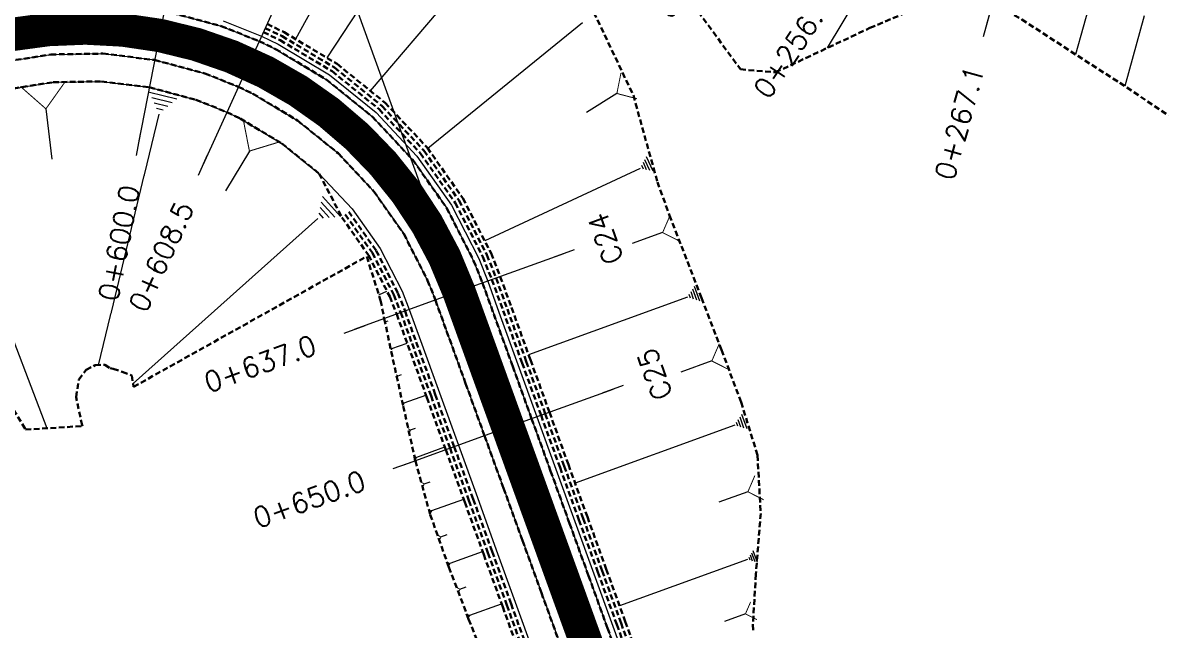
# Model space of a CAD drawing. Header units: metres. Extents: x 544752 to 548977, y 1840603 to 1844608.
# Drawn here: x 545218.9 to 545321.3, y 1844234.7 to 1844289.3 of the extents above; entities that cross this region are included whole.
import ezdxf

# ---------------------------------------------------------------- set-up
doc = ezdxf.new("R2010")
doc.units = ezdxf.units.M
doc.header["$MEASUREMENT"] = 0
for name, pattern in [('ACAD_ISO02W100', [15, 12, -3]), ('Anordnung Grundriss$0$GESTRICHELT', [0.75, 0.5, -0.25]), ('HIDDEN', [0.375, 0.25, -0.125])]:
    doc.linetypes.add(name, pattern=pattern)
doc.layers.add('C-ROAD', color=7, linetype='Continuous')
for name, color, linetype, lineweight in [('C-ROAD-CORR', 5, 'Continuous', 0), ('C-ROAD-SAMP', 150, 'HIDDEN', 0), ('C-ROAD-SAMP-TEXT', 11, 'Continuous', 0), ('C-TOPO-FEAT', 94, 'Continuous', 5)]:
    doc.layers.add(name, color=color, linetype=linetype, lineweight=lineweight)

msp = doc.modelspace()

# ---------------------------------------------------------------- linework, layer by layer
at = {"layer": 'C-ROAD', "color": 3, "linetype": 'Continuous', "lineweight": 13}
msp.add_line((545245.5734492186, 1844299.619903315), (545258.0636784907, 1844265.14633601), dxfattribs=at)
at = {"layer": 'C-ROAD-CORR', "color": 160, "linetype": 'Continuous'}
for p, q in [((545251.6427420769, 1844294.463568539, 779.7403893406596), (545246.1788968717, 1844286.162226562, 769.7759520127067)), ((545246.5622680918, 1844293.653381692, 776.7673581862589), (545243.3835305265, 1844287.837690722, 770.117858631705)), ((545259.3109002796, 1844294.027527195, 783.5223889860683), (545250.0897811932, 1844283.200370684, 769.2604089963085)), ((545314.8311277376, 1844291.386467359, 802.4473681970462), (545313.4718589013, 1844286.457035638, 799.038431650228)), ((545269.168502472, 1844289.29169275, 786.3982204569094), (545255.2595682215, 1844278.015577838, 768.4908388100438)), ((545319.6165918219, 1844289.931710511, 802.5141715821107), (545317.8756093666, 1844283.617982196, 798.1479280839789)), ((545232.7088349888, 1844282.443273355, 770.8590541314685), (545230.2539864352, 1844283.03485673, 770.8590541314685)), ((545232.3033816906, 1844282.108079852, 770.5779897366143), (545230.4622452754, 1844282.551767383, 770.5779897366143)), ((545272.2521045122, 1844282.949028302, 784.7574468507974), (545269.5113542145, 1844281.232408848, 781.5205559362495)), ((545220.9506908862, 1844281.56893975, 771.1050121714075), (545221.4766268411, 1844277.059712178, 768.0813790774289)), ((545231.8979283924, 1844281.772886348, 770.2969253417601), (545230.6705041156, 1844282.068678035, 770.2969253417601)), ((545231.4924750943, 1844281.437692844, 770.015860946906), (545230.8787629558, 1844281.585588688, 770.015860946906)), ((545211.382001745, 1844277.923505518, 772.3967913992385), (545221.0471067597, 1844252.871549642, 754.4956462073942)), ((545239.2358637332, 1844277.775312004, 768.4746355873842), (545237.0816376541, 1844274.190690399, 765.680607925715)), ((545275.213496934, 1844276.043448081, 783.6148637187797), (545274.7680028878, 1844277.000017483, 783.6148637187797)), ((545275.5003169196, 1844275.983018525, 783.8497140118541), (545274.9063248582, 1844277.258444393, 783.8497140118541)), ((545274.6398569627, 1844276.164307195, 783.145163132631), (545274.4913589472, 1844276.483163662, 783.145163132631)), ((545274.9266769483, 1844276.103877638, 783.3800134257053), (545274.6296809176, 1844276.741590572, 783.3800134257053)), ((545246.902638018, 1844271.843790497, 768.0618356306293), (545245.6938467392, 1844273.200137119, 768.0618356306293)), ((545247.4055135917, 1844271.886353011, 768.3315222525894), (545245.7937918865, 1844273.694815174, 768.3315222525894)), ((545245.8968868707, 1844271.758665469, 767.5224623867091), (545245.4939564446, 1844272.21078101, 767.5224623867091)), ((545246.3997624444, 1844271.801227983, 767.7921490086692), (545245.5939015918, 1844272.705459064, 767.7921490086692)), ((545250.130906772, 1844267.264413585, 768.0365458272181), (545250.1908213556, 1844267.297697829, 767.9683576735238)), ((545250.857095051, 1844264.903163638, 768.120506084701), (545250.885006751, 1844264.841144273, 768.120506084701)), ((545250.8709205744, 1844264.900063168, 768.1091805207753), (545250.8918543494, 1844264.853548643, 768.1091805207753)), ((545250.8847460978, 1844264.896962697, 768.0978549568497), (545250.8987019478, 1844264.865953014, 768.0978549568497)), ((545250.8985716212, 1844264.893862226, 768.086529392924), (545250.9055495462, 1844264.878357385, 768.086529392924)), ((545250.9123971446, 1844264.890761755, 768.0752038289984), (545251.5913112782, 1844265.196305798, 767.3313311325453)), ((545278.8730934808, 1844264.558460207, 781.6421694519364), (545278.7550263737, 1844264.884330475, 781.6421694519364)), ((545279.14937388, 1844264.474236477, 781.8732358431934), (545278.9132396657, 1844265.125977014, 781.8732358431934)), ((545279.4256542792, 1844264.390012748, 782.1043022344503), (545279.0714529577, 1844265.367623553, 782.1043022344503)), ((545279.7019346784, 1844264.305789019, 782.3353686257072), (545279.2296662497, 1844265.609270092, 782.3353686257072)), ((545251.4983312296, 1844262.462007615, 768.1201630234522), (545251.7045911762, 1844262.536738321, 767.9007824316977)), ((545251.9326535901, 1844260.056878706, 768.2430346668424), (545251.9780408456, 1844259.931607939, 768.2430346668424)), ((545251.9592054582, 1844260.048784403, 768.2208280811589), (545251.9932458999, 1844259.954831328, 768.2208280811589)), ((545251.9857573264, 1844260.0406901, 768.1986214954753), (545252.0084509541, 1844259.978054716, 768.1986214954753)), ((545252.0123091944, 1844260.032595796, 768.1764149097918), (545252.0236560084, 1844260.001278104, 768.1764149097918)), ((545252.0388610626, 1844260.024501493, 768.1542083241083), (545253.4107989081, 1844260.521572715, 766.6949985201043)), ((545252.5944085368, 1844257.590069425, 768.1728280538806), (545252.9147779355, 1844257.706143494, 767.8320792590634)), ((545253.1512461076, 1844255.155901435, 768.1901226436438), (545255.0991495764, 1844255.861652619, 766.118308786923)), ((545253.0004507164, 1844255.201871219, 768.3162399759238), (545253.0648924056, 1844255.024009399, 768.3162399759238)), ((545253.0381495642, 1844255.190378773, 768.2847106428538), (545253.0864808311, 1844255.056982408, 768.2847106428538)), ((545253.075848412, 1844255.178886327, 768.2531813097838), (545253.1080692566, 1844255.089955417, 768.2531813097838)), ((545253.1135472598, 1844255.167393881, 768.2216519767138), (545253.1296576821, 1844255.122928426, 768.2216519767138)), ((545283.3940151721, 1844252.980296126, 780.5232503854925), (545283.156742429, 1844253.635179051, 780.5232503854925)), ((545283.6716276662, 1844252.89566631, 780.7554308708637), (545283.3157185515, 1844253.877990697, 780.7554308708637)), ((545283.9492401602, 1844252.811036493, 780.987611356235), (545283.4746946741, 1844254.120802343, 780.987611356235)), ((545253.7148002487, 1844252.723147475, 768.2005091596063), (545254.1448224639, 1844252.87895021, 767.7431322934497)), ((545282.838790184, 1844253.14955576, 780.05888941475), (545268.494523154, 1844247.952438144, 764.8021522750234)), ((545283.1164026781, 1844253.064925943, 780.2910699001212), (545282.9977663065, 1844253.392367406, 780.2910699001212)), ((545254.0848267769, 1844250.349760503, 768.3726139038675), (545254.1678369584, 1844250.12064885, 768.3726139038675)), ((545254.1333883251, 1844250.334956576, 768.3319995797391), (545254.1956459612, 1844250.163122837, 768.3319995797391)), ((545254.1819498733, 1844250.32015265, 768.2913852556106), (545254.223454964, 1844250.205596823, 768.2913852556106)), ((545254.2790729697, 1844250.290544797, 768.2101566073537), (545256.7882533153, 1844251.199654015, 765.5413618274819)), ((545254.2305114215, 1844250.305348723, 768.2507709314822), (545254.2512639669, 1844250.24807081, 768.2507709314822)), ((545254.9429985997, 1844247.881900939, 768.1166209322425), (545255.4627013436, 1844248.070196115, 767.5638587634481)), ((545255.6196600997, 1844245.476319074, 768.009898217939), (545258.4856696693, 1844246.514712238, 764.9615755291154)), ((545284.020968496, 1844247.165635958, 778.4305110393086), (545281.421640619, 1844246.223865097, 775.6658342471616)), ((545255.3977902576, 1844245.543955814, 768.195458481576), (545255.4926052734, 1844245.282262313, 768.195458481576)), ((545255.4532577181, 1844245.527046629, 768.1490684156668), (545255.52436898, 1844245.330776503, 768.1490684156668)), ((545255.5087251787, 1844245.510137444, 768.1026783497575), (545255.5561326866, 1844245.379290693, 768.1026783497575)), ((545255.5641926392, 1844245.493228259, 768.0562882838483), (545255.5878963931, 1844245.427804883, 768.0562882838483)), ((545256.4372672755, 1844243.114563222, 767.7549383183488), (545256.9967069498, 1844243.317255613, 767.1599114662948)), ((545257.274016268, 1844240.758759377, 767.4798463429931), (545260.1885359607, 1844241.814728399, 764.3799276962559)), ((545284.2186292462, 1844241.010762303, 775.8548280392514), (545284.1235063846, 1844241.273305472, 775.8548280392514)), ((545284.4412194567, 1844240.942905959, 776.040990781147), (545284.2509737331, 1844241.467992298, 776.040990781147)), ((545284.6638096671, 1844240.875049616, 776.2271535230426), (545284.3784410818, 1844241.662679124, 776.2271535230426)), ((545284.8863998776, 1844240.807193273, 776.4133162649382), (545284.5059084304, 1844241.85736595, 776.4133162649382)), ((545257.0483910537, 1844240.827540937, 767.6685474025774), (545257.1448109099, 1844240.561418007, 767.6685474025774)), ((545257.1047973572, 1844240.810345547, 767.6213721376813), (545257.1771122494, 1844240.610753349, 767.6213721376813)), ((545257.1612036608, 1844240.793150157, 767.5741968727853), (545257.209413589, 1844240.660088692, 767.5741968727853)), ((545257.2176099644, 1844240.775954767, 767.5270216078892), (545257.2417149284, 1844240.709424034, 767.5270216078892)), ((545283.9960390358, 1844241.078618646, 775.6686652973558), (545272.4947792442, 1844236.911560145, 763.4357852869755)), ((545258.1555558057, 1844238.419449992, 767.1570530271204), (545258.7120643501, 1844238.621080397, 766.5651437603472)), ((545259.04318101, 1844236.082381702, 766.8277785560944), (545261.8915350499, 1844237.114378034, 763.7982345037024)), ((545258.8226779567, 1844236.149601778, 767.0121957095365), (545258.9169088819, 1844235.889520392, 767.0121957095365)), ((545258.8778037201, 1844236.132796759, 766.966091421176), (545258.9484769139, 1844235.937735719, 766.966091421176)), ((545258.9329294834, 1844236.11599174, 766.9199871328154), (545258.980044946, 1844235.985951047, 766.9199871328154)), ((545258.9880552468, 1844236.099186721, 766.8738828444549), (545259.011612978, 1844236.034166374, 766.8738828444549)), ((545283.8044369818, 1844236.200776133, 773.3008972168432), (545281.919560445, 1844235.51786044, 771.2961195727634))]:
    msp.add_line(p, q, dxfattribs=at)
at = {"layer": 'C-ROAD-CORR', "color": 5, "linetype": 'Anordnung Grundriss$0$GESTRICHELT', "lineweight": 30, "extrusion": (-0.5995377505942953, -0.3755096431115482, 0.7067863846612853), "const_width": 0.1, "elevation": -1018902.67559586}
msp.add_lwpolyline([(-1273577.594952696, 1019091.070078344), (-1273576.242370013, 1019089.266634767), (-1273574.889787331, 1019091.070078344)], dxfattribs=at)
at = {"layer": 'C-ROAD-CORR', "color": 5, "linetype": 'Anordnung Grundriss$0$GESTRICHELT', "lineweight": 30, "extrusion": (-0.06421949259449483, 0.5505999426333507, -0.8322953561945764), "const_width": 0.1, "elevation": 979805.7261319476}
msp.add_lwpolyline([(-755208.0634301652, 1472510.590225535), (-755210.1050665748, 1472507.868043655), (-755212.1467029845, 1472510.590225535)], dxfattribs=at)
at = {"layer": 'C-ROAD-CORR', "color": 5, "linetype": 'Anordnung Grundriss$0$GESTRICHELT', "lineweight": 30, "extrusion": (0.2861487393845878, 0.4761500956175084, -0.8315046514554497), "const_width": 0.1, "elevation": 1033533.568831463}
msp.add_lwpolyline([(482654.3730994734, 1548389.363966429), (482652.4932041109, 1548386.85743928), (482650.6133087493, 1548389.363966429)], dxfattribs=at)
at = {"layer": 'C-ROAD-CORR', "color": 5, "linetype": 'Anordnung Grundriss$0$GESTRICHELT', "lineweight": 30, "extrusion": (-0.6648163624492993, -0.2408717588958147, 0.7071067811767318), "const_width": 0.1, "elevation": -806188.3486692046}
msp.add_lwpolyline([(-1548224.941393963, 807295.8982268282), (-1548223.72606532, 807294.2777886371), (-1548222.510736676, 807295.8982268282)], dxfattribs=at)
at = {"layer": 'C-ROAD-CORR', "color": 5, "linetype": 'Anordnung Grundriss$0$GESTRICHELT', "lineweight": 30, "extrusion": (-0.6165414079965639, -0.3425061741119084, -0.7089190453929404), "const_width": 0.1, "elevation": -968386.6839285995}
msp.add_lwpolyline([(-1347411.373489736, -972280.6729272206), (-1347411.402189873, -972280.7111940711), (-1347411.430890011, -972280.6729272207)], dxfattribs=at)
at = {"layer": 'C-ROAD-CORR', "color": 5, "linetype": 'Anordnung Grundriss$0$GESTRICHELT', "lineweight": 30, "extrusion": (-0.6648163623253812, -0.2408717591582725, -0.707106781203834), "const_width": 0.1, "elevation": -807266.0042224262}
msp.add_lwpolyline([(-1548224.593287473, -806179.5959485744), (-1548224.685058384, -806179.718309789), (-1548224.776829295, -806179.5959485745)], dxfattribs=at)
at = {"layer": 'C-ROAD-CORR', "color": 5, "linetype": 'Anordnung Grundriss$0$GESTRICHELT', "lineweight": 30, "extrusion": (-0.664816362470868, -0.2408717588280282, 0.7071067811795443), "const_width": 0.1, "elevation": -806189.3644208136}
msp.add_lwpolyline([(-1548212.612737309, 807295.2308258275), (-1548211.378922912, 807293.5857399649), (-1548210.145108515, 807295.2308258271)], dxfattribs=at)
at = {"layer": 'C-ROAD-CORR', "color": 5, "linetype": 'Anordnung Grundriss$0$GESTRICHELT', "lineweight": 30, "extrusion": (-0.6648163625333028, -0.2408717590372011, -0.70710678104959), "const_width": 0.1, "elevation": -807265.5965299968}
msp.add_lwpolyline([(-1548219.588883743, -806179.0457305486), (-1548219.731425191, -806179.235785813), (-1548219.87396664, -806179.0457305489)], dxfattribs=at)
at = {"layer": 'C-ROAD-CORR', "color": 5, "linetype": 'Anordnung Grundriss$0$GESTRICHELT', "lineweight": 30, "extrusion": (-0.6648163624299485, -0.2408717588416351, -0.7071067812133813), "const_width": 0.1, "elevation": -807265.1882372835}
msp.add_lwpolyline([(-1548214.582838493, -806178.5336143676), (-1548214.774167594, -806178.7887198369), (-1548214.965496697, -806178.5336143676)], dxfattribs=at)
at = {"layer": 'C-ROAD-CORR', "color": 5, "linetype": 'Anordnung Grundriss$0$GESTRICHELT', "lineweight": 30, "extrusion": (-0.6648163624501993, -0.240871758845425, 0.7071067811930507), "const_width": 0.1, "elevation": -806190.3643618737}
msp.add_lwpolyline([(-1548200.381940522, 807292.7733825607), (-1548199.225425694, 807291.231362789), (-1548198.068910865, 807292.773382561)], dxfattribs=at)
at = {"layer": 'C-ROAD-CORR', "color": 5, "linetype": 'Anordnung Grundriss$0$GESTRICHELT', "lineweight": 30, "extrusion": (-0.6648163624625405, -0.2408717588963142, -0.7071067811641124), "const_width": 0.1, "elevation": -807264.7794447163}
msp.add_lwpolyline([(-1548209.572790718, -806178.190143362), (-1548209.804021236, -806178.4984507187), (-1548210.035251753, -806178.190143362)], dxfattribs=at)
at = {"layer": 'C-ROAD-CORR', "color": 5, "linetype": 'Anordnung Grundriss$0$GESTRICHELT', "lineweight": 30, "extrusion": (-0.6648163624657477, -0.2408717588530884, -0.7071067811758217), "const_width": 0.1, "elevation": -807264.368715771}
msp.add_lwpolyline([(-1548204.563949852, -806178.2673641398), (-1548204.812860458, -806178.5992449485), (-1548205.061771065, -806178.2673641396)], dxfattribs=at)
at = {"layer": 'C-ROAD-CORR', "color": 5, "linetype": 'Anordnung Grundriss$0$GESTRICHELT', "lineweight": 30, "extrusion": (-0.6648163623876514, -0.2408717588889528, -0.7071067812370303), "const_width": 0.1, "elevation": -807263.9573967824}
msp.add_lwpolyline([(-1548199.565522421, -806178.7034611589), (-1548199.813128885, -806179.0336031112), (-1548200.060735349, -806178.703461159)], dxfattribs=at)
at = {"layer": 'C-ROAD-CORR', "color": 5, "linetype": 'Anordnung Grundriss$0$GESTRICHELT', "lineweight": 30, "extrusion": (-0.6648163624425841, -0.2408717588530338, 0.7071067811976184), "const_width": 0.1, "elevation": -806191.2064777034}
msp.add_lwpolyline([(-1548189.828728321, 807285.937299774), (-1548188.990093194, 807284.8191196041), (-1548188.151458066, 807285.937299774)], dxfattribs=at)
at = {"layer": 'C-ROAD-CORR', "color": 11, "linetype": 'Anordnung Grundriss$0$GESTRICHELT', "lineweight": 30}
msp.add_polyline3d([(545308.6424778362, 1844289.597718348, 800.0484518615984), (545313.0395743415, 1844286.734534108, 799.1252307596886), (545317.4461673028, 1844283.905789068, 798.2404238978241), (545321.8237846219, 1844280.971962939, 797.2975463579644)], dxfattribs=at)
at = {"layer": 'C-ROAD-CORR', "color": 92, "linetype": 'Anordnung Grundriss$0$GESTRICHELT', "lineweight": 30}
msp.add_polyline3d([(545219.1243911057, 1844252.751012875, 755.397011727738), (545224.2313898852, 1844253.071175203, 753.0028602042833), (545224.2065131929, 1844253.137912705, 753.0363704541721), (545223.6595391588, 1844255.671222996, 754.1806792879041), (545223.917774797, 1844257.242782488, 754.609573587394), (545224.5685406292, 1844258.125433716, 754.6102529177429), (545225.3856781072, 1844258.532085123, 754.3648564585242), (545226.2441045478, 1844258.585062455, 753.965627227787), (545226.731647576, 1844258.263047827, 753.4838391175884), (545226.9853025409, 1844258.205883828, 753.343771766098), (545227.811337444, 1844257.949214841, 752.8986747730044), (545228.6737060383, 1844257.624646541, 752.5101351170969), (545228.8228816857, 1844256.595057134, 752.3309136783329)], dxfattribs=at)
at = {"layer": 'C-ROAD-SAMP', "color": 1, "linetype": 'Continuous', "lineweight": 13}
for points in [[(545310.7441143306, 1844308.295327371), (545308.0858682417, 1844298.655113279), (545305.4276221528, 1844289.014899187)], [(545233.0532510801, 1844297.986180991), (545231.1455270704, 1844288.169838031), (545229.2378030607, 1844278.353495072)], [(545243.3307058145, 1844294.697188566), (545239.1847943144, 1844285.597110663), (545235.0388828143, 1844276.49703276)], [(545267.4656016534, 1844268.552777092), (545258.0636784907, 1844265.14633601), (545248.661755328, 1844261.739894929)], [(545271.8800271571, 1844256.368773789), (545262.4781039944, 1844252.962332707), (545253.0761808316, 1844249.555891626)]]:
    msp.add_lwpolyline(points, dxfattribs=at)
at = {"layer": 'C-ROAD-SAMP-TEXT', "color": 4, "linetype": 'Continuous', "lineweight": 5}
for p, q in [((545305.6934467617, 1844289.978920597), (545305.1617975439, 1844288.050877778)), ((545229.4285754616, 1844279.335129368), (545229.0470306596, 1844277.371860776)), ((545235.4534739644, 1844277.407040551), (545234.6242916643, 1844275.58702497)), ((545249.6019476443, 1844262.080539037), (545247.7215630118, 1844261.399250821)), ((545254.016373148, 1844249.896535734), (545252.1359885155, 1844249.215247517))]:
    msp.add_line(p, q, dxfattribs=at)
at = {"layer": 'C-ROAD-SAMP-TEXT', "color": 1, "linetype": 'Continuous', "lineweight": -3}
for p, q in [((545230.9547546695, 1844287.188203735), (545231.3362994714, 1844289.151472327)), ((545238.7702031644, 1844284.687102873), (545239.5993854644, 1844286.507118454)), ((545257.1234861744, 1844264.805691902), (545259.0038708069, 1844265.486980118)), ((545261.5379116781, 1844252.621688599), (545263.4182963106, 1844253.302976815))]:
    msp.add_line(p, q, dxfattribs=at)

# ---------------------------------------------------------------- texts
at = {"layer": 'C-ROAD-SAMP-TEXT', "color": 1, "linetype": 'Continuous', "lineweight": -3, "char_height": 1.8, "attachment_point": 5, "bg_fill": 3, "box_fill_scale": 1.416666666666667, "bg_fill_color": 256, "bg_fill_true_color": 13158600, "bg_fill_transparency": 0}
for s, insert, width, rotation in [('{\\Fsimplex.shx|c0;0+267.1}', (545303.0352006728, 1844280.338706505), 10.47514285714286, 74.58404305812878), ('{\\Fsimplex.shx|c0;0+600.0}', (545227.5208514519, 1844269.518786408), 11.25428571428571, 79.00213594056189), ('{\\Fsimplex.shx|c0;0+650.0}', (545244.6144499852, 1844246.490094652), 11.25428571428571, 19.916121468776755)]:
    msp.add_mtext(s, dxfattribs=dict(at, insert=insert, width=width, rotation=rotation))
at = {"layer": 'C-ROAD-SAMP-TEXT', "color": 1, "linetype": 'Continuous', "lineweight": 13, "char_height": 1.8, "attachment_point": 5, "rotation": 109.91612146877675, "bg_fill": 3, "box_fill_scale": 1.416666666666667, "bg_fill_color": 256, "bg_fill_true_color": 13158600, "bg_fill_transparency": 0}
for s, insert, width in [('{\\Fsimplex.shx|c0;C24}', (545271.2263709186, 1844269.915353524), 4.848000000000001), ('{\\Fsimplex.shx|c0;C25}', (545275.6407964223, 1844257.731350221), 4.761428571428572)]:
    msp.add_mtext(s, dxfattribs=dict(at, insert=insert, width=width))

# ---------------------------------------------------------------- next in the draw order: linework, layer by layer
at = {"layer": 'C-ROAD', "color": 1, "linetype": 'ACAD_ISO02W100', "lineweight": 60, "ltscale": 0.1, "const_width": 3, "flags": 128}
msp.add_lwpolyline([(545258.0636784907, 1844265.14633601), (545270.7054548953, 1844230.254492133)], dxfattribs=at)
at = {"layer": 'C-ROAD-CORR', "color": 160, "linetype": 'Continuous'}
for p, q in [((545274.353036977, 1844276.224736751, 782.9103128395566), (545260.3734113622, 1844269.71413755, 767.4654990494865)), ((545276.3600938619, 1844270.449260355, 782.0099956997396), (545273.6285788444, 1844269.459596345, 779.1047230547136)), ((545278.5968130816, 1844264.642683937, 781.4111030606795), (545264.3213755375, 1844259.470504153, 766.2275738007552)), ((545280.781463576, 1844258.91848802, 780.8023940021342), (545278.0084008563, 1844257.913770729, 777.8529307150005))]:
    msp.add_line(p, q, dxfattribs=at)
at = {"layer": 'C-ROAD-CORR', "color": 1, "linetype": 'Anordnung Grundriss$0$GESTRICHELT', "lineweight": 30}
for points in [[(545270.1851346114, 1844290.237168607, 787.7839107215125), (545273.7304854842, 1844282.789257085, 785.8117910425509), (545275.8942723257, 1844274.996974654, 783.5943136882003), (545276.9858517471, 1844272.002089585, 783.2723601545301), (545278.0574928978, 1844269.243073119, 782.9957691100664), (545279.8600726044, 1844264.578110677, 782.5196798952666), (545281.6517699994, 1844259.90920543, 782.0320161214125), (545283.4106166589, 1844255.228397927, 781.5094119049168), (545284.8871141782, 1844250.445291597, 780.6864977038728), (545285.1722434532, 1844245.230536799, 778.596429726142), (545284.7425172835, 1844239.756780421, 775.7460327897569), (545284.4751554271, 1844235.24343671, 773.4740773680412), (545284.5056482956, 1844234.716630531, 773.2186969258292)], [(545247.5426199662, 1844271.820811957, 768.4175155738908), (545249.9415623621, 1844268.411941079, 767.8357467401268), (545251.8443038485, 1844264.703181162, 767.2539779063628), (545252.4695342089, 1844263.119503566, 767.0165061894021), (545253.4775186306, 1844260.337423426, 766.6722090725988), (545255.1807391715, 1844255.636461845, 766.0904402388348), (545256.8839597122, 1844250.935500263, 765.5086714050708), (545258.5871802531, 1844246.234538682, 764.9269025713069), (545260.2904007939, 1844241.533577101, 764.3451337375428), (545261.9936213347, 1844236.832615519, 763.7633649037789), (545263.6968418756, 1844232.131653938, 763.1815960700148)], [(545249.7725691532, 1844268.309806621, 768.0332059819365), (545251.0236873132, 1844264.351943398, 768.146602947821), (545251.3569261192, 1844262.716390944, 768.1998897062163), (545251.975406746, 1844259.793188428, 768.2698735701225), (545253.054730931, 1844254.866180948, 768.3516885002239), (545254.1496729495, 1844249.944832014, 768.4168921121602), (545255.4809236613, 1844245.109100845, 768.2307549194763), (545257.1522015957, 1844240.396566035, 767.6829606308225), (545258.9331942499, 1844235.723782319, 767.0184724300558), (545260.7612327503, 1844231.068043935, 766.3039456940747)]]:
    msp.add_polyline3d(points, dxfattribs=at)
at = {"layer": 'C-ROAD-CORR', "color": 11, "linetype": 'Anordnung Grundriss$0$GESTRICHELT', "lineweight": 30}
msp.add_polyline3d([(545270.1851346114, 1844290.237168607, 787.7839107215125), (545273.7304854842, 1844282.789257085, 785.8117910425509), (545275.8942723257, 1844274.996974654, 783.5943136882003), (545276.9858517471, 1844272.002089585, 783.2723601545301), (545278.0574928978, 1844269.243073119, 782.9957691100664), (545279.8600726044, 1844264.578110677, 782.5196798952666), (545281.6517699994, 1844259.90920543, 782.0320161214125), (545283.4106166589, 1844255.228397927, 781.5094119049168), (545284.8871141782, 1844250.445291597, 780.6864977038728), (545285.1722434532, 1844245.230536799, 778.596429726142), (545284.7425172835, 1844239.756780421, 775.7460327897569), (545284.4751554271, 1844235.24343671, 773.4740773680412), (545284.5056482956, 1844234.716630531, 773.2186969258292)], dxfattribs=at)
at = {"layer": 'C-ROAD-CORR', "color": 92, "linetype": 'Anordnung Grundriss$0$GESTRICHELT', "lineweight": 30}
for points in [[(545247.852935982, 1844272.073208412, 768.0175155738908), (545250.283897737, 1844268.618838375, 767.4357467401268), (545252.2120356495, 1844264.860576595, 766.8539779063628), (545252.8456111354, 1844263.25576121, 766.6165061894021), (545253.853595557, 1844260.473681069, 766.2722090725988), (545255.5568160979, 1844255.772719488, 765.6904402388349), (545257.2600366387, 1844251.071757907, 765.1086714050708), (545258.9632571796, 1844246.370796325, 764.5269025713069), (545260.6664777204, 1844241.669834744, 763.9451337375428), (545262.3696982611, 1844236.968873163, 763.3633649037789), (545264.072918802, 1844232.267911581, 762.7815960700149)], [(545248.1632519978, 1844272.325604867, 768.0175155738908), (545250.6262331121, 1844268.825735671, 767.4357467401268), (545252.5797674505, 1844265.017972029, 766.8539779063628), (545253.221688062, 1844263.392018853, 766.6165061894021), (545254.2296724836, 1844260.609938713, 766.2722090725988), (545255.9328930245, 1844255.908977131, 765.6904402388349), (545257.6361135653, 1844251.20801555, 765.1086714050708), (545259.3393341062, 1844246.507053969, 764.5269025713069), (545261.042554647, 1844241.806092387, 763.9451337375428), (545262.7457751877, 1844237.105130806, 763.3633649037789), (545264.4489957286, 1844232.404169225, 762.7815960700149)]]:
    msp.add_polyline3d(points, dxfattribs=at)
at = {"layer": 'C-ROAD-SAMP-TEXT', "color": 4, "linetype": 'Continuous', "lineweight": 9}
for p, q in [((545268.4057939698, 1844268.8934212), (545266.5254093372, 1844268.212132984)), ((545272.8202194734, 1844256.709417897), (545270.939834841, 1844256.028129681))]:
    msp.add_line(p, q, dxfattribs=at)

# ---------------------------------------------------------------- next in the draw order: texts
at = {"layer": 'C-ROAD-SAMP-TEXT', "color": 1, "linetype": 'Continuous', "lineweight": -3, "insert": (545231.3075624643, 1844268.306962648), "char_height": 1.8, "width": 11.25428571428572, "attachment_point": 5, "rotation": 65.50642810700337, "bg_fill": 3, "box_fill_scale": 1.416666666666667, "bg_fill_color": 256, "bg_fill_true_color": 13158600, "bg_fill_transparency": 0}
msp.add_mtext('{\\Fsimplex.shx|c0;0+608.5}', dxfattribs=at)

# ---------------------------------------------------------------- next in the draw order: linework, layer by layer
at = {"layer": 'C-ROAD', "color": 1, "linetype": 'ACAD_ISO02W100', "lineweight": -3, "ltscale": 0.1, "const_width": 3, "flags": 128}
msp.add_lwpolyline([(545211.3645505421, 1844286.422027677, -0.4202617586233644), (545258.0636784908, 1844265.14633601)], format="xyb", dxfattribs=at)
at = {"layer": 'C-ROAD-CORR', "color": 160, "linetype": 'Continuous'}
msp.add_line((545231.087021796, 1844281.102499341, 769.7347965520518), (545225.6518332782, 1844258.548510748, 754.2410754107894), dxfattribs=at)
at = {"layer": 'C-ROAD-CORR', "color": 11, "linetype": 'Anordnung Grundriss$0$GESTRICHELT', "lineweight": 30}
msp.add_polyline3d([(545208.9533599349, 1844279.114329541, 774.2352039115308), (545213.0742828274, 1844281.990400943, 773.6674047757554), (545213.1715470797, 1844282.027739092, 773.6534350777667), (545217.3192217193, 1844283.289269599, 773.0716662440028), (545221.6018180191, 1844283.963089359, 772.4898974102388), (545225.9364834573, 1844284.036162433, 771.9081285764748), (545230.2393581658, 1844283.507075125, 771.3263597427108), (545234.42719731, 1844282.386063333, 770.7445909089467), (545237.2154863519, 1844281.274573659, 770.3419554825788), (545238.4189815718, 1844280.694814522, 770.1628220751828), (545242.1374845753, 1844278.466048148, 769.5810532414188), (545245.5107669338, 1844275.742882662, 768.9992844076548), (545247.5426199662, 1844271.820811957, 768.4175155738908)], dxfattribs=at)
at = {"layer": 'C-ROAD-CORR', "color": 92, "linetype": 'Anordnung Grundriss$0$GESTRICHELT', "lineweight": 30}
msp.add_polyline3d([(545208.9533599349, 1844279.114329541, 774.2352039115308), (545213.0742828274, 1844281.990400943, 773.6674047757554), (545213.1715470797, 1844282.027739092, 773.6534350777667), (545217.3192217193, 1844283.289269599, 773.0716662440028), (545221.6018180191, 1844283.963089359, 772.4898974102388), (545225.9364834573, 1844284.036162433, 771.9081285764748), (545230.2393581658, 1844283.507075125, 771.3263597427108), (545234.42719731, 1844282.386063333, 770.7445909089467), (545237.2154863519, 1844281.274573659, 770.3419554825788), (545238.4189815718, 1844280.694814522, 770.1628220751828), (545242.1374845753, 1844278.466048148, 769.5810532414188), (545245.5107669338, 1844275.742882662, 768.9992844076548), (545247.5426199662, 1844271.820811957, 768.4175155738908)], dxfattribs=at)

# ---------------------------------------------------------------- next in the draw order: texts
at = {"layer": 'C-ROAD-SAMP-TEXT', "color": 1, "linetype": 'Continuous', "lineweight": -3, "insert": (545240.2000244815, 1844258.674097955), "char_height": 1.8, "width": 11.25428571428571, "attachment_point": 5, "rotation": 19.916121468776755, "bg_fill": 3, "box_fill_scale": 1.416666666666667, "bg_fill_color": 256, "bg_fill_true_color": 13158600, "bg_fill_transparency": 0}
msp.add_mtext('{\\Fsimplex.shx|c0;0+637.0}', dxfattribs=at)

# ---------------------------------------------------------------- next in the draw order: linework, layer by layer
at = {"layer": 'C-ROAD-CORR', "color": 160, "linetype": 'Continuous'}
msp.add_line((545245.3940112971, 1844271.716102955, 767.252775764749), (545228.7776274098, 1844256.907395802, 752.3852827162478), dxfattribs=at)
at = {"layer": 'C-ROAD-CORR', "color": 5, "linetype": 'Anordnung Grundriss$0$GESTRICHELT', "lineweight": 30}
for points in [[(545231.5747649726, 1844290.378515197, 771.4263597427108), (545236.7031284671, 1844289.005741375, 770.8445909089468), (545240.1176244019, 1844287.644628191, 770.4419554825788), (545241.5914061636, 1844286.934664056, 770.2628220751828), (545246.1450278285, 1844284.205350986, 769.6810532414188), (545250.275897594, 1844280.870604358, 769.0992844076549), (545253.9040982903, 1844276.994939278, 768.5175155738908), (545256.9594375489, 1844272.653335644, 767.9357467401268), (545259.3828057683, 1844267.929787553, 767.3539779063628), (545260.1791112022, 1844265.912785253, 767.1165061894021), (545261.1870956239, 1844263.130705113, 766.7722090725988), (545262.8903161648, 1844258.429743532, 766.1904402388349), (545264.5935367056, 1844253.72878195, 765.6086714050708), (545266.2967572465, 1844249.027820369, 765.0269025713069), (545267.9999777873, 1844244.326858788, 764.4451337375428), (545269.703198328, 1844239.625897206, 763.8633649037789), (545271.4064188689, 1844234.924935625, 763.2815960700149), (545272.8208876068, 1844231.020941376, 762.7984561545733)], [(545216.7598440776, 1844285.725885418, 773.1716662440028), (545221.3859422888, 1844286.453751453, 772.5898974102388), (545226.0682860415, 1844286.532685631, 772.0081285764749), (545230.7162891682, 1844285.961160865, 771.4263597427108), (545235.2400298661, 1844284.750234062, 770.8445909089468), (545238.251964227, 1844283.549593135, 770.4419554825788), (545239.5519903546, 1844282.923332212, 770.2628220751828), (545243.5687500228, 1844280.515799162, 769.6810532414188), (545247.2125993125, 1844277.574211839, 769.0992844076549), (545250.4130431125, 1844274.155479163, 768.5175155738908), (545253.1081645805, 1844270.325741066, 767.9357467401268), (545255.2458230074, 1844266.159088924, 767.3539779063628), (545255.9482457791, 1844264.379886767, 767.1165061894021), (545256.9562302008, 1844261.597806626, 766.7722090725988), (545258.6594507417, 1844256.896845045, 766.1904402388349), (545260.3626712825, 1844252.195883464, 765.6086714050708), (545262.0658918234, 1844247.494921882, 765.0269025713069), (545263.7691123642, 1844242.793960301, 764.4451337375428), (545265.4723329049, 1844238.09299872, 763.8633649037789), (545267.1755534458, 1844233.392037138, 763.2815960700149)]]:
    msp.add_polyline3d(points, dxfattribs=at)
at = {"layer": 'C-ROAD-CORR', "color": 160, "linetype": 'Anordnung Grundriss$0$GESTRICHELT', "lineweight": 30}
for points in [[(545231.5747649726, 1844290.378515197, 771.2763597427108), (545236.7031284671, 1844289.005741375, 770.6945909089468), (545240.1176244019, 1844287.644628191, 770.2919554825788), (545241.5914061636, 1844286.934664056, 770.1128220751829), (545246.1450278285, 1844284.205350986, 769.5310532414188), (545250.275897594, 1844280.870604358, 768.9492844076549), (545253.9040982903, 1844276.994939278, 768.3675155738908), (545256.9594375489, 1844272.653335644, 767.7857467401268), (545259.3828057683, 1844267.929787553, 767.2039779063629), (545260.1791112022, 1844265.912785253, 766.9665061894021), (545261.1870956239, 1844263.130705113, 766.6222090725988), (545262.8903161648, 1844258.429743532, 766.0404402388349), (545264.5935367056, 1844253.72878195, 765.4586714050708), (545266.2967572465, 1844249.027820369, 764.8769025713069), (545267.9999777873, 1844244.326858788, 764.2951337375429), (545269.703198328, 1844239.625897206, 763.7133649037789), (545271.4064188689, 1844234.924935625, 763.1315960700149), (545272.8208876068, 1844231.020941376, 762.6484561545733)], [(545216.7598440776, 1844285.725885418, 773.0216662440029), (545221.3859422888, 1844286.453751453, 772.4398974102388), (545226.0682860415, 1844286.532685631, 771.8581285764749), (545230.7162891682, 1844285.961160865, 771.2763597427108), (545235.2400298661, 1844284.750234062, 770.6945909089468), (545238.251964227, 1844283.549593135, 770.2919554825788), (545239.5519903546, 1844282.923332212, 770.1128220751829), (545243.5687500228, 1844280.515799162, 769.5310532414188), (545247.2125993125, 1844277.574211839, 768.9492844076549), (545250.4130431125, 1844274.155479163, 768.3675155738908), (545253.1081645805, 1844270.325741066, 767.7857467401268), (545255.2458230074, 1844266.159088924, 767.2039779063629), (545255.9482457791, 1844264.379886767, 766.9665061894021), (545256.9562302008, 1844261.597806626, 766.6222090725988), (545258.6594507417, 1844256.896845045, 766.0404402388349), (545260.3626712825, 1844252.195883464, 765.4586714050708), (545262.0658918234, 1844247.494921882, 764.8769025713069), (545263.7691123642, 1844242.793960301, 764.2951337375429), (545265.4723329049, 1844238.09299872, 763.7133649037789), (545267.1755534458, 1844233.392037138, 763.1315960700149)]]:
    msp.add_polyline3d(points, dxfattribs=at)
at = {"layer": 'C-ROAD-CORR', "color": 150, "linetype": 'Anordnung Grundriss$0$GESTRICHELT', "lineweight": 30}
msp.add_polyline3d([(545216.2564042001, 1844287.918839657, 773.2391662440028), (545221.1916541315, 1844288.695347338, 772.6573974102388), (545226.1869083673, 1844288.779556509, 772.0756285764749), (545231.1455270704, 1844288.169838031, 771.4938597427108), (545235.9715791666, 1844286.877987718, 770.9120909089468), (545239.1847943144, 1844285.597110663, 770.5094554825788), (545240.5716982591, 1844284.928998134, 770.3303220751828), (545244.8568889257, 1844282.360575074, 769.7485532414188), (545248.7442484533, 1844279.222408098, 769.1667844076549), (545252.1585707014, 1844275.575209221, 768.5850155738908), (545255.0338010647, 1844271.489538355, 768.0032467401268), (545257.3143143879, 1844267.044438238, 767.4214779063628), (545258.0636784907, 1844265.14633601, 767.1840061894021), (545259.0716629124, 1844262.36425587, 766.8397090725988), (545260.7748834533, 1844257.663294288, 766.2579402388349), (545262.478103994, 1844252.962332707, 765.6761714050708), (545264.1813245349, 1844248.261371126, 765.0944025713069), (545265.8845450757, 1844243.560409544, 764.5126337375428), (545267.5877656165, 1844238.859447963, 763.9308649037789), (545269.2909861574, 1844234.158486382, 763.3490960700149)], dxfattribs=at)
msp.add_polyline3d([(545216.2564042001, 1844287.918839657, 773.2391662440028), (545221.1916541315, 1844288.695347338, 772.6573974102388), (545226.1869083673, 1844288.779556509, 772.0756285764749), (545231.1455270704, 1844288.169838031, 771.4938597427108), (545235.9715791666, 1844286.877987718, 770.9120909089468), (545239.1847943144, 1844285.597110663, 770.5094554825788), (545240.5716982591, 1844284.928998134, 770.3303220751828), (545244.8568889257, 1844282.360575074, 769.7485532414188), (545248.7442484533, 1844279.222408098, 769.1667844076549), (545252.1585707014, 1844275.575209221, 768.5850155738908), (545255.0338010647, 1844271.489538355, 768.0032467401268), (545257.3143143879, 1844267.044438238, 767.4214779063628), (545258.0636784907, 1844265.14633601, 767.1840061894021), (545259.0716629124, 1844262.36425587, 766.8397090725988), (545260.7748834533, 1844257.663294288, 766.2579402388349), (545262.478103994, 1844252.962332707, 765.6761714050708), (545264.1813245349, 1844248.261371126, 765.0944025713069), (545265.8845450757, 1844243.560409544, 764.5126337375428), (545267.5877656165, 1844238.859447963, 763.9308649037789), (545269.2909861574, 1844234.158486382, 763.3490960700149)], dxfattribs=at)
at = {"layer": 'C-ROAD-CORR', "color": 92, "linetype": 'Anordnung Grundriss$0$GESTRICHELT', "lineweight": 30}
for points in [[(545240.490756437, 1844288.463635202, 770.0219554825788), (545241.9992893254, 1844287.736930425, 769.8428220751829), (545246.6602833896, 1844284.943261351, 769.2610532414188), (545250.8885572504, 1844281.529882861, 768.6792844076549), (545254.6023093258, 1844277.562831301, 768.0975155738909), (545257.7296921426, 1844273.11885456, 767.5157467401268), (545260.2102023205, 1844268.283927279, 766.9339779063629), (545261.0252842869, 1844266.219364951, 766.6965061894022), (545262.0332687086, 1844263.43728481, 766.3522090725988), (545263.7364892495, 1844258.736323229, 765.7704402388349), (545265.4397097903, 1844254.035361648, 765.1886714050709), (545267.1429303312, 1844249.334400066, 764.6069025713069), (545268.846150872, 1844244.633438485, 764.0251337375429), (545270.5493714127, 1844239.932476904, 763.443364903779), (545272.2525919536, 1844235.231515322, 762.8615960700149), (545273.6670606915, 1844231.327521074, 762.3784561545733)], [(545240.6565928969, 1844288.827638318, 770.0219554825788), (545242.1805707306, 1844288.093493255, 769.8428220751829), (545246.8892858613, 1844285.271221514, 769.2610532414188), (545251.160850431, 1844281.82289553, 768.6792844076549), (545254.9126253417, 1844277.815227756, 768.0975155738909), (545258.0720275175, 1844273.325751856, 767.5157467401268), (545260.5779341214, 1844268.441322713, 766.9339779063629), (545261.4013612134, 1844266.355622594, 766.6965061894022), (545262.4093456351, 1844263.573542454, 766.3522090725988), (545264.112566176, 1844258.872580872, 765.7704402388349), (545265.8157867168, 1844254.171619291, 765.1886714050709), (545267.5190072577, 1844249.47065771, 764.6069025713069), (545269.2222277984, 1844244.769696128, 764.0251337375429), (545270.9254483392, 1844240.068734547, 763.443364903779), (545272.6286688801, 1844235.367772966, 762.8615960700149), (545274.043137618, 1844231.463778717, 762.3784561545733)]]:
    msp.add_polyline3d(points, dxfattribs=at)
at = {"layer": 'C-ROAD-CORR', "color": 1, "linetype": 'Anordnung Grundriss$0$GESTRICHELT', "lineweight": 30}
msp.add_polyline3d([(545240.822429357, 1844289.191641434, 770.4219554825788), (545242.3618521359, 1844288.450056086, 770.2428220751829), (545247.1182883328, 1844285.599181676, 769.6610532414188), (545251.4331436115, 1844282.115908198, 769.0792844076549), (545255.2229413575, 1844278.067624211, 768.4975155738908), (545258.4143628925, 1844273.532649152, 767.9157467401268), (545260.9456659224, 1844268.598718146, 767.3339779063629), (545261.77743814, 1844266.491880237, 767.0965061894021), (545262.7854225617, 1844263.709800097, 766.7522090725988), (545264.4886431026, 1844259.008838515, 766.1704402388349), (545266.1918636434, 1844254.307876934, 765.5886714050708), (545267.8950841842, 1844249.606915353, 765.0069025713069), (545269.598304725, 1844244.905953771, 764.4251337375429), (545271.3015252658, 1844240.20499219, 763.8433649037789), (545273.0047458067, 1844235.504030609, 763.2615960700149), (545274.4192145446, 1844231.60003636, 762.7784561545733)], dxfattribs=at)
at = {"layer": 'C-ROAD-CORR', "color": 11, "linetype": 'Anordnung Grundriss$0$GESTRICHELT', "lineweight": 30}
msp.add_polyline3d([(545204.417697452, 1844276.979704773, 775.1759393995663), (545219.1243911057, 1844252.751012875, 755.397011727738), (545224.2313898852, 1844253.071175203, 753.0028602042833), (545224.2065131929, 1844253.137912705, 753.0363704541721), (545223.6595391588, 1844255.671222996, 754.1806792879041), (545223.917774797, 1844257.242782488, 754.609573587394), (545224.5685406292, 1844258.125433716, 754.6102529177429), (545225.3856781072, 1844258.532085123, 754.3648564585242), (545226.2441045478, 1844258.585062455, 753.965627227787), (545226.731647576, 1844258.263047827, 753.4838391175884), (545226.9853025409, 1844258.205883828, 753.343771766098), (545227.811337444, 1844257.949214841, 752.8986747730044), (545228.6737060383, 1844257.624646541, 752.5101351170969), (545228.8228816857, 1844256.595057134, 752.3309136783329), (545249.7725691532, 1844268.309806621, 768.0332059819365), (545251.0236873132, 1844264.351943398, 768.146602947821), (545251.3569261192, 1844262.716390944, 768.1998897062163), (545251.975406746, 1844259.793188428, 768.2698735701225), (545253.054730931, 1844254.866180948, 768.3516885002239), (545254.1496729495, 1844249.944832014, 768.4168921121602), (545255.4809236613, 1844245.109100845, 768.2307549194763), (545257.1522015957, 1844240.396566035, 767.6829606308225), (545258.9331942499, 1844235.723782319, 767.0184724300558), (545260.7612327503, 1844231.068043935, 766.3039456940747)], dxfattribs=at)
at = {"layer": 'C-TOPO-FEAT', "color": 94, "linetype": 'Continuous', "lineweight": 0, "ltscale": 2}
for points in [[(545231.5747649726, 1844290.378515197, 770.9763597427108), (545236.7031284671, 1844289.005741375, 770.3945909089467), (545240.1176244019, 1844287.644628191, 769.9919554825788), (545241.5914061636, 1844286.934664056, 769.8128220751828), (545246.1450278285, 1844284.205350986, 769.2310532414187), (545250.275897594, 1844280.870604358, 768.6492844076548), (545253.9040982903, 1844276.994939278, 768.0675155738908), (545256.9594375489, 1844272.653335644, 767.4857467401267), (545259.3828057683, 1844267.929787553, 766.9039779063628), (545260.1791112022, 1844265.912785253, 766.6665061894021), (545261.1870956239, 1844263.130705113, 766.3222090725988), (545262.8903161648, 1844258.429743532, 765.7404402388348), (545264.5935367056, 1844253.72878195, 765.1586714050708), (545266.2967572465, 1844249.027820369, 764.5769025713068), (545267.9999777873, 1844244.326858788, 763.9951337375428), (545269.703198328, 1844239.625897206, 763.4133649037789), (545271.4064188689, 1844234.924935625, 762.8315960700148), (545272.8208876068, 1844231.020941376, 762.3484561545732)], [(545236.8656949783, 1844289.47857552, 770.8245909089468), (545240.324919977, 1844288.099632086, 770.4219554825788), (545241.8180079202, 1844287.380367594, 770.2428220751829), (545246.431280918, 1844284.615301189, 769.6610532414188), (545250.6162640698, 1844281.236870193, 769.0792844076549), (545254.2919933101, 1844277.310434846, 768.4975155738908), (545257.3873567675, 1844272.911957264, 767.9157467401268), (545259.8424705195, 1844268.126531845, 767.3339779063629), (545260.6492073605, 1844266.083107307, 767.0965061894021), (545261.6571917821, 1844263.301027167, 766.7522090725988), (545263.360412323, 1844258.600065586, 766.1704402388349), (545265.0636328638, 1844253.899104004, 765.5886714050708), (545266.7668534047, 1844249.198142423, 765.0069025713069), (545268.4700739455, 1844244.497180842, 764.4251337375429), (545270.1732944862, 1844239.79621926, 763.8433649037789), (545271.8765150271, 1844235.095257679, 763.2615960700149), (545273.290983765, 1844231.191263431, 762.7784561545733)], [(545216.2564042001, 1844287.918839657, 773.0891662440029), (545221.1916541315, 1844288.695347338, 772.5073974102388), (545226.1869083673, 1844288.779556509, 771.9256285764749), (545231.1455270704, 1844288.169838031, 771.3438597427108), (545235.9715791666, 1844286.877987718, 770.7620909089468), (545239.1847943144, 1844285.597110663, 770.3594554825788), (545240.5716982591, 1844284.928998134, 770.1803220751829), (545244.8568889257, 1844282.360575074, 769.5985532414188), (545248.7442484533, 1844279.222408098, 769.0167844076549), (545252.1585707014, 1844275.575209221, 768.4350155738908), (545255.0338010647, 1844271.489538355, 767.8532467401268), (545257.3143143879, 1844267.044438238, 767.2714779063629), (545258.0636784907, 1844265.14633601, 767.0340061894021), (545259.0716629124, 1844262.36425587, 766.6897090725988), (545260.7748834533, 1844257.663294288, 766.1079402388349), (545262.478103994, 1844252.962332707, 765.5261714050708), (545264.1813245349, 1844248.261371126, 764.9444025713069), (545265.8845450757, 1844243.560409544, 764.3626337375429), (545267.5877656165, 1844238.859447963, 763.7808649037789), (545269.2909861574, 1844234.158486382, 763.1990960700149)], [(545216.2564042001, 1844287.918839657, 773.0891662440029), (545221.1916541315, 1844288.695347338, 772.5073974102388), (545226.1869083673, 1844288.779556509, 771.9256285764749), (545231.1455270704, 1844288.169838031, 771.3438597427108), (545235.9715791666, 1844286.877987718, 770.7620909089468), (545239.1847943144, 1844285.597110663, 770.3594554825788), (545240.5716982591, 1844284.928998134, 770.1803220751829), (545244.8568889257, 1844282.360575074, 769.5985532414188), (545248.7442484533, 1844279.222408098, 769.0167844076549), (545252.1585707014, 1844275.575209221, 768.4350155738908), (545255.0338010647, 1844271.489538355, 767.8532467401268), (545257.3143143879, 1844267.044438238, 767.2714779063629), (545258.0636784907, 1844265.14633601, 767.0340061894021), (545259.0716629124, 1844262.36425587, 766.6897090725988), (545260.7748834533, 1844257.663294288, 766.1079402388349), (545262.478103994, 1844252.962332707, 765.5261714050708), (545264.1813245349, 1844248.261371126, 764.9444025713069), (545265.8845450757, 1844243.560409544, 764.3626337375429), (545267.5877656165, 1844238.859447963, 763.7808649037789), (545269.2909861574, 1844234.158486382, 763.1990960700149)], [(545216.2564042001, 1844287.918839657, 772.7891662440028), (545221.1916541315, 1844288.695347338, 772.2073974102387), (545226.1869083673, 1844288.779556509, 771.6256285764748), (545231.1455270704, 1844288.169838031, 771.0438597427108), (545235.9715791666, 1844286.877987718, 770.4620909089467), (545239.1847943144, 1844285.597110663, 770.0594554825788), (545240.5716982591, 1844284.928998134, 769.8803220751828), (545244.8568889257, 1844282.360575074, 769.2985532414187), (545248.7442484533, 1844279.222408098, 768.7167844076548), (545252.1585707014, 1844275.575209221, 768.1350155738908), (545255.0338010647, 1844271.489538355, 767.5532467401267), (545257.3143143879, 1844267.044438238, 766.9714779063628), (545258.0636784907, 1844265.14633601, 766.7340061894021), (545259.0716629124, 1844262.36425587, 766.3897090725987), (545260.7748834533, 1844257.663294288, 765.8079402388348), (545262.478103994, 1844252.962332707, 765.2261714050708), (545264.1813245349, 1844248.261371126, 764.6444025713068), (545265.8845450757, 1844243.560409544, 764.0626337375428), (545267.5877656165, 1844238.859447963, 763.4808649037789), (545269.2909861574, 1844234.158486382, 762.8990960700148)], [(545216.2564042001, 1844287.918839657, 772.7891662440028), (545221.1916541315, 1844288.695347338, 772.2073974102387), (545226.1869083673, 1844288.779556509, 771.6256285764748), (545231.1455270704, 1844288.169838031, 771.0438597427108), (545235.9715791666, 1844286.877987718, 770.4620909089467), (545239.1847943144, 1844285.597110663, 770.0594554825788), (545240.5716982591, 1844284.928998134, 769.8803220751828), (545244.8568889257, 1844282.360575074, 769.2985532414187), (545248.7442484533, 1844279.222408098, 768.7167844076548), (545252.1585707014, 1844275.575209221, 768.1350155738908), (545255.0338010647, 1844271.489538355, 767.5532467401267), (545257.3143143879, 1844267.044438238, 766.9714779063628), (545258.0636784907, 1844265.14633601, 766.7340061894021), (545259.0716629124, 1844262.36425587, 766.3897090725987), (545260.7748834533, 1844257.663294288, 765.8079402388348), (545262.478103994, 1844252.962332707, 765.2261714050708), (545264.1813245349, 1844248.261371126, 764.6444025713068), (545265.8845450757, 1844243.560409544, 764.0626337375428), (545267.5877656165, 1844238.859447963, 763.4808649037789), (545269.2909861574, 1844234.158486382, 762.8990960700148)], [(545216.7598440776, 1844285.725885418, 772.7216662440028), (545221.3859422888, 1844286.453751453, 772.1398974102387), (545226.0682860415, 1844286.532685631, 771.5581285764748), (545230.7162891682, 1844285.961160865, 770.9763597427108), (545235.2400298661, 1844284.750234062, 770.3945909089467), (545238.251964227, 1844283.549593135, 769.9919554825788), (545239.5519903546, 1844282.923332212, 769.8128220751828), (545243.5687500228, 1844280.515799162, 769.2310532414187), (545247.2125993125, 1844277.574211839, 768.6492844076548), (545250.4130431125, 1844274.155479163, 768.0675155738908), (545253.1081645805, 1844270.325741066, 767.4857467401267), (545255.2458230074, 1844266.159088924, 766.9039779063628), (545255.9482457791, 1844264.379886767, 766.6665061894021), (545256.9562302008, 1844261.597806626, 766.3222090725988), (545258.6594507417, 1844256.896845045, 765.7404402388348), (545260.3626712825, 1844252.195883464, 765.1586714050708), (545262.0658918234, 1844247.494921882, 764.5769025713068), (545263.7691123642, 1844242.793960301, 763.9951337375428), (545265.4723329049, 1844238.09299872, 763.4133649037789), (545267.1755534458, 1844233.392037138, 762.8315960700148)], [(545217.3192217193, 1844283.289269599, 773.0716662440028), (545221.6018180191, 1844283.963089359, 772.4898974102388), (545225.9364834573, 1844284.036162433, 771.9081285764748), (545230.2393581658, 1844283.507075125, 771.3263597427108), (545234.42719731, 1844282.386063333, 770.7445909089467), (545237.2154863519, 1844281.274573659, 770.3419554825788), (545238.4189815718, 1844280.694814522, 770.1628220751828), (545242.1374845753, 1844278.466048148, 769.5810532414188), (545245.5107669338, 1844275.742882662, 768.9992844076548), (545248.4735680136, 1844272.578001321, 768.4175155738908), (545250.968568487, 1844269.032632966, 767.8357467401268), (545252.9474992515, 1844265.175367463, 767.2539779063628), (545253.5977649884, 1844263.528276496, 767.0165061894021), (545254.6057494101, 1844260.746196356, 766.6722090725988), (545256.308969951, 1844256.045234774, 766.0904402388348), (545258.0121904918, 1844251.344273193, 765.5086714050708), (545259.7154110327, 1844246.643311612, 764.9269025713069), (545261.4186315734, 1844241.94235003, 764.3451337375428), (545263.1218521142, 1844237.241388449, 763.7633649037789), (545264.8250726551, 1844232.540426868, 763.1815960700148)]]:
    msp.add_polyline3d(points, dxfattribs=at)

# ---------------------------------------------------------------- next in the draw order: texts
at = {"layer": 'C-ROAD-SAMP-TEXT', "color": 1, "linetype": 'Continuous', "lineweight": -3, "insert": (545280.0113390369, 1844293.857840379), "char_height": 1.8, "width": 11.25428571428571, "attachment_point": 5, "rotation": 44.57481316037127, "bg_fill": 3, "box_fill_scale": 1.416666666666667, "bg_fill_color": 256, "bg_fill_true_color": 13158600, "bg_fill_transparency": 0}
msp.add_mtext('{\\Fsimplex.shx|c0;0+250.0}', dxfattribs=at)

# ---------------------------------------------------------------- next in the draw order: texts
at = {"layer": 'C-ROAD-SAMP-TEXT', "color": 1, "linetype": 'Continuous', "lineweight": -3, "insert": (545288.0663096395, 1844287.192626608), "char_height": 1.8, "width": 11.16771428571428, "attachment_point": 5, "rotation": 56.21199072906147, "bg_fill": 3, "box_fill_scale": 1.416666666666667, "bg_fill_color": 256, "bg_fill_true_color": 13158600, "bg_fill_transparency": 0}
msp.add_mtext('{\\Fsimplex.shx|c0;0+256.6}', dxfattribs=at)

# ---------------------------------------------------------------- next in the draw order: linework, layer by layer
at = {"layer": 'C-ROAD-CORR', "color": 160, "linetype": 'Continuous'}
msp.add_line((545296.5837720694, 1844296.164999655, 801.6975669011339), (545291.1525398986, 1844287.036110596, 794.6087022085552), dxfattribs=at)
at = {"layer": 'C-ROAD-CORR', "color": 92, "linetype": 'Anordnung Grundriss$0$GESTRICHELT', "lineweight": 30}
msp.add_polyline3d([(545266.8468258538, 1844330.761133967, 801.3791143318583), (545269.5738170255, 1844326.548154268, 801.2181332955846), (545272.4607254707, 1844322.45939776, 801.1671153495193), (545275.4453537965, 1844318.446549721, 801.1735551371672), (545277.4770105617, 1844315.866330115, 801.224394641864), (545278.4869716953, 1844314.477970987, 801.2045435986062), (545280.8024213939, 1844309.945307281, 800.6171206681227), (545280.6795783445, 1844307.902463542, 799.7315163886053), (545279.7826795779, 1844302.821878227, 797.2177186719028), (545279.4123569494, 1844301.049858391, 796.3118938800169), (545278.2427232398, 1844292.115281176, 791.8442887408602), (545283.3449067827, 1844285.123596604, 790.6361222404641), (545286.4983484525, 1844284.849373474, 791.7278464378351), (545294.9866906072, 1844288.837557696, 796.981968397211), (545303.8102919832, 1844292.560706798, 800.9206472396303), (545306.0110355071, 1844291.130666295, 800.493083834599), (545308.6424778362, 1844289.597718348, 800.0484518615984), (545313.0395743415, 1844286.734534108, 799.1252307596886), (545317.4461673028, 1844283.905789068, 798.2404238978241), (545321.8237846219, 1844280.971962939, 797.2975463579644)], dxfattribs=at)
at = {"layer": 'C-ROAD-CORR', "color": 11, "linetype": 'Anordnung Grundriss$0$GESTRICHELT', "lineweight": 30}
msp.add_polyline3d([(545278.2427232398, 1844292.115281176, 791.8442887408602), (545283.3449067827, 1844285.123596604, 790.6361222404641), (545286.4983484525, 1844284.849373474, 791.7278464378351), (545294.9866906072, 1844288.837557696, 796.981968397211), (545303.8102919832, 1844292.560706798, 800.9206472396303)], dxfattribs=at)

doc.saveas('drawing.dxf')
